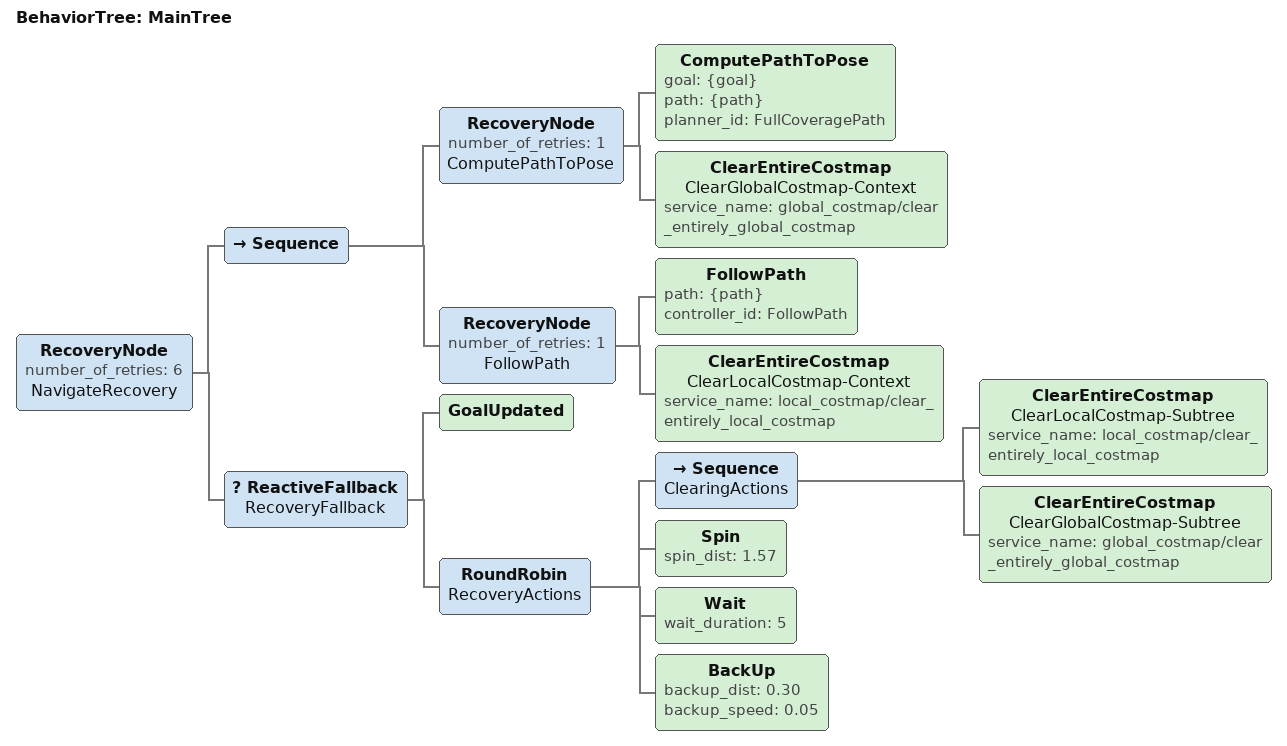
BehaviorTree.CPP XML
<root main_tree_to_execute="MainTree">
  <BehaviorTree ID="MainTree">
    <RecoveryNode number_of_retries="6" name="NavigateRecovery">
      <Sequence>
        <RecoveryNode number_of_retries="1" name="ComputePathToPose">
            <ComputePathToPose goal="{goal}" path="{path}" planner_id="FullCoveragePath"/>
            <ClearEntireCostmap name="ClearGlobalCostmap-Context" service_name="global_costmap/clear_entirely_global_costmap"/>
        </RecoveryNode>
        <RecoveryNode number_of_retries="1" name="FollowPath">
          <FollowPath path="{path}" controller_id="FollowPath"/>
          <ClearEntireCostmap name="ClearLocalCostmap-Context" service_name="local_costmap/clear_entirely_local_costmap"/>
        </RecoveryNode>
      </Sequence>
      <ReactiveFallback name="RecoveryFallback">
        <GoalUpdated/>
        <RoundRobin name="RecoveryActions">
          <Sequence name="ClearingActions">
            <ClearEntireCostmap name="ClearLocalCostmap-Subtree" service_name="local_costmap/clear_entirely_local_costmap"/>
            <ClearEntireCostmap name="ClearGlobalCostmap-Subtree" service_name="global_costmap/clear_entirely_global_costmap"/>
          </Sequence>
          <Spin spin_dist="1.57"/>
          <Wait wait_duration="5"/>
          <BackUp backup_dist="0.30" backup_speed="0.05"/>
        </RoundRobin>
      </ReactiveFallback>
    </RecoveryNode>
  </BehaviorTree>
</root>
